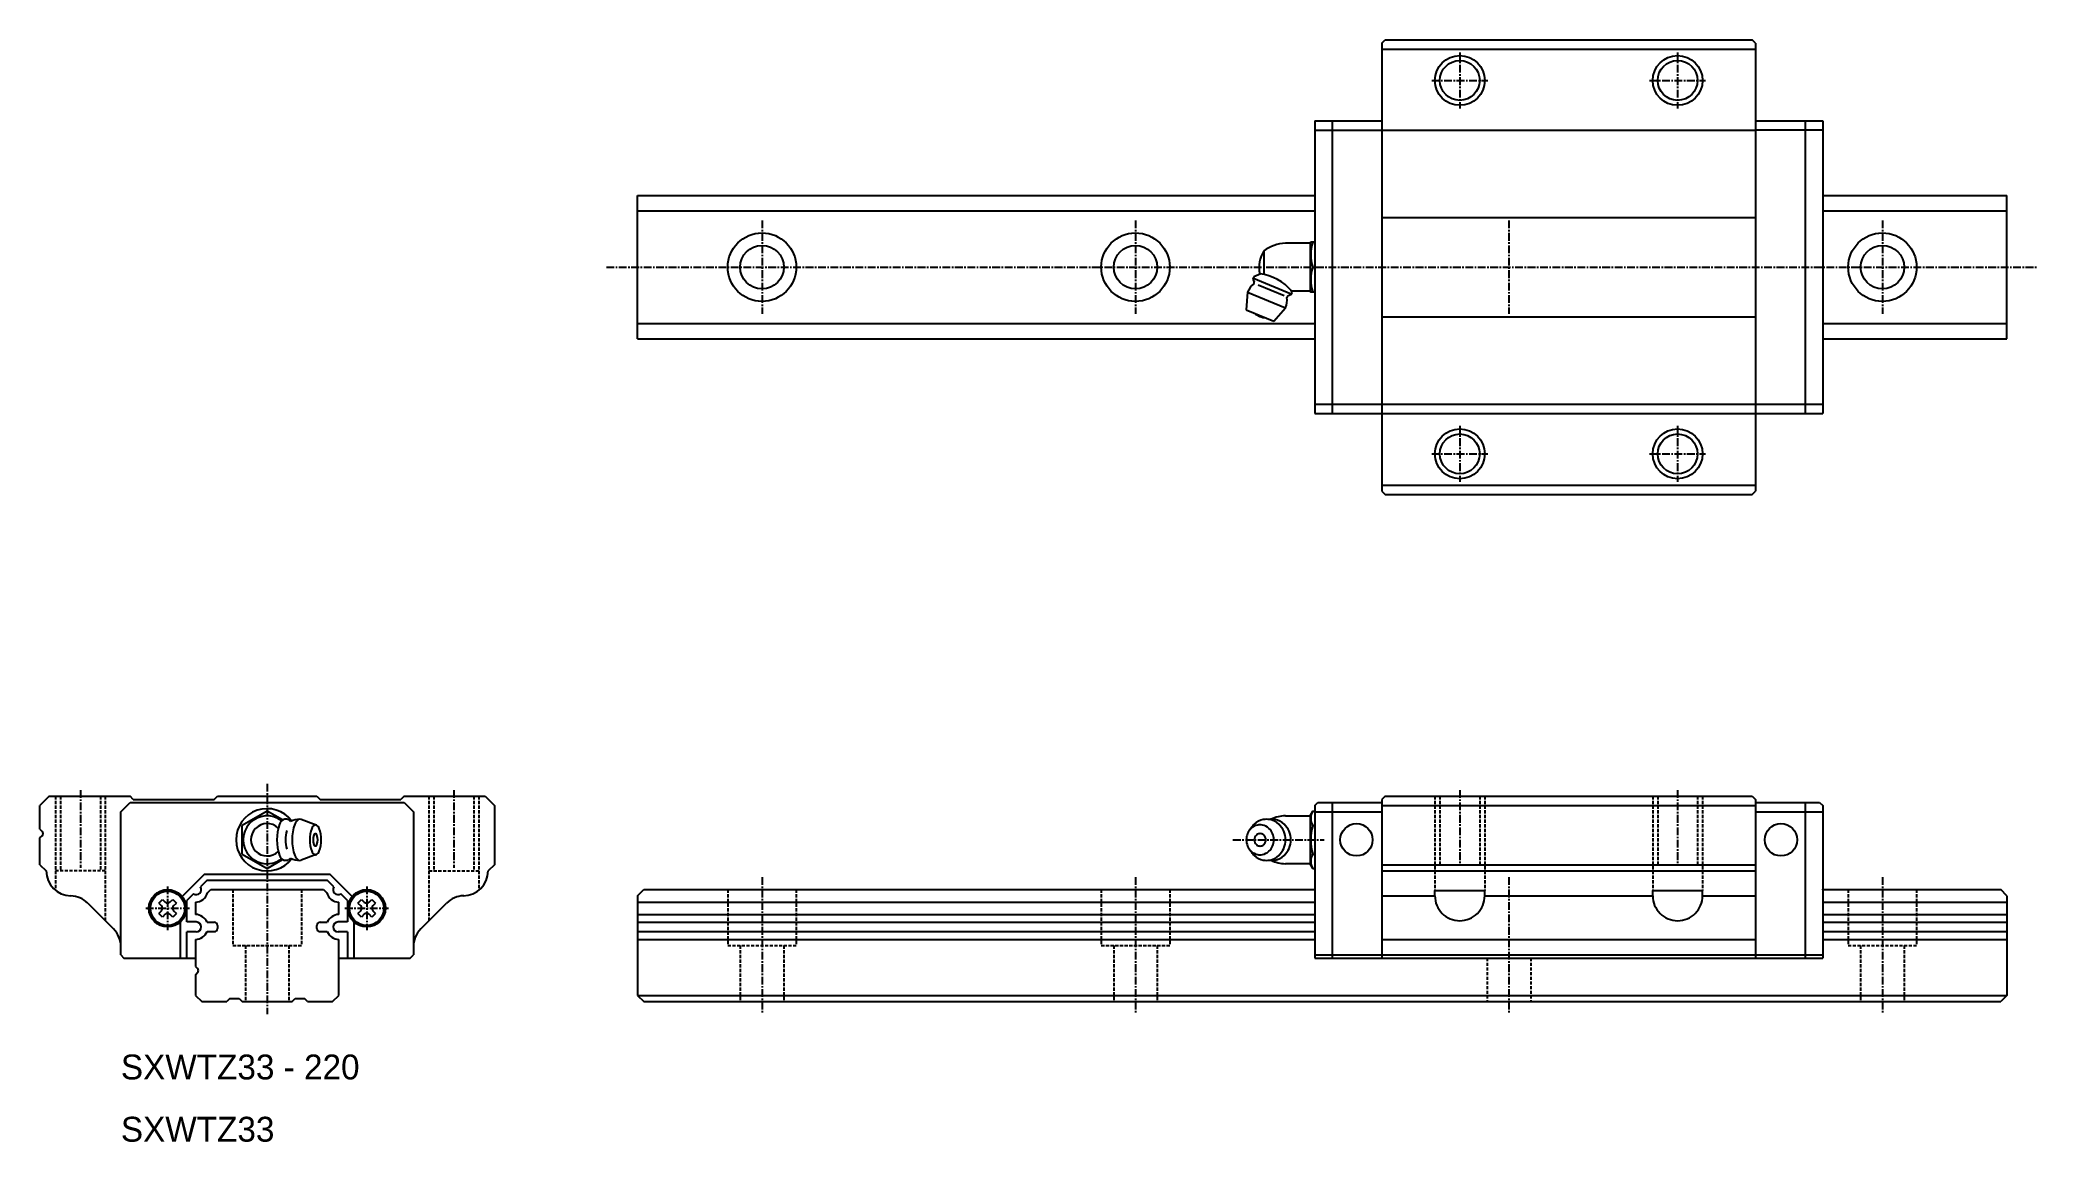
# Model space of a CAD drawing. Extents: x -3 to 318, y 10 to 187.
import ezdxf

# ---------------------------------------------------------------- set-up
doc = ezdxf.new("R2010")
doc.units = 0
doc.linetypes.add('CENTER', pattern=[2, 1.25, -0.25, 0.25, -0.25])
doc.linetypes.add('DASHED', pattern=[0.75, 0.5, -0.25])
doc.layers.get('0').update_dxf_attribs({"linetype": 'CONTINUOUS'})
doc.layers.add('CENTER', color=1, linetype='CENTER')

msp = doc.modelspace()

# ---------------------------------------------------------------- linework, layer by layer
at = {"color": 7, "linetype": 'CONTINUOUS'}
for p, q in [((212.599979, 186.499923), (213.099965, 186.999923)), ((212.599993, 186.499939), (212.599993, 114.499939)), ((213.099953, 187.000015), (272.099959, 187.000015)), ((272.599906, 186.499969), (272.099906, 186.999969)), ((272.59999, 186.499878), (272.59999, 114.500061)), ((212.599953, 185.500015), (272.599944, 185.500015)), ((201.799993, 174.000015), (212.599953, 174.000015)), ((201.799993, 174.000015), (201.799993, 127.000015)), ((204.599966, 174.000015), (204.599966, 127.000015)), ((272.599944, 174.000015), (283.399911, 174.000015)), ((280.599923, 174.000015), (280.599923, 127.000015)), ((283.399987, 174.000015), (283.399987, 127.000015)), ((201.799993, 172.500015), (212.599953, 172.500015)), ((212.599953, 172.500015), (272.599944, 172.500015)), ((283.399895, 172.500015), (272.599944, 172.500015)), ((93.00006, 162.000015), (201.799993, 162.000015)), ((93.00006, 139.000015), (93.00006, 162.000015)), ((283.399911, 162.000015), (313.00006, 162.000015)), ((313.00006, 139.000015), (313.00006, 162.000015)), ((93.00003, 159.567367), (201.799993, 159.567367)), ((212.599953, 158.500015), (272.599944, 158.500015)), ((283.399911, 159.567367), (313.00006, 159.567367)), ((201.075047, 154.350006), (197.075042, 154.350006)), ((201.075047, 154.350006), (201.075047, 146.650009)), ((201.161658, 154.499984), (201.075057, 154.349983)), ((201.799993, 154.5), (201.161652, 154.5)), ((193.631832, 153.100006), (193.631832, 149.319442)), ((191.861415, 148.572143), (192.072617, 148.062263)), ((192.014496, 148.941726), (191.861419, 148.572166)), ((191.937952, 148.756935), (198.035562, 146.231224)), ((193.13646, 149.406448), (192.014485, 148.941711)), ((192.722308, 147.67437), (196.868558, 145.956939)), ((201.508071, 150.500015), (201.799993, 150.500015)), ((191.001747, 146.496757), (190.799993, 143.657867)), ((191.001758, 146.496734), (197.099353, 143.971023)), ((197.959012, 146.046447), (197.449113, 145.835243)), ((197.928054, 146.860275), (198.112079, 146.415992)), ((198.112101, 146.416), (197.95903, 146.046447)), ((201.075047, 146.650009), (198.112082, 146.650009)), ((201.075051, 146.649986), (201.161652, 146.499992)), ((201.799993, 146.500015), (201.161652, 146.500015)), ((93.00003, 141.432663), (201.799993, 141.432663)), ((190.799998, 143.657852), (195.234622, 141.820968)), ((195.234606, 141.820953), (197.099345, 143.971016)), ((212.599953, 142.500015), (272.599944, 142.500015)), ((283.399911, 141.432663), (313.00006, 141.432663)), ((93.00006, 139.000015), (201.799993, 139.000015)), ((283.399911, 139.000015), (313.00006, 139.000015)), ((201.799993, 128.500015), (212.599953, 128.500015)), ((212.599953, 128.500015), (272.599944, 128.500015)), ((272.599944, 128.500015), (283.399895, 128.500015)), ((201.799993, 127.000015), (212.599953, 127.000015)), ((201.799993, 127.000015), (283.399987, 127.000015)), ((272.599944, 127.000015), (283.399895, 127.000015)), ((212.599946, 114.499988), (213.099949, 113.999988)), ((212.599953, 115.500015), (272.599944, 115.500015)), ((213.099968, 114.000015), (272.099944, 114.000015)), ((272.099914, 114.000004), (272.599921, 114.5)), ((-1.499973, 65.500015), (-2.999973, 64.000015)), ((-1.499969, 65.500015), (11.500015, 65.500015)), ((10.000051, 62.999977), (11.500069, 64.499984)), ((11.500015, 64.5), (55.5, 64.5)), ((12.00001, 65.00003), (11.500019, 65.500023)), ((12, 65), (25, 65)), ((24.999986, 65.000015), (25.499997, 65.50003)), ((25.499991, 65.500015), (41.499987, 65.500015)), ((41.499982, 65.50003), (42.000004, 65.000007)), ((41.999985, 65), (55, 65)), ((55.500002, 65.500023), (55, 65.000023)), ((55.5, 65.500015), (68.499939, 65.500015)), ((55.500021, 64.5), (57.000011, 63.000015)), ((68.499962, 65.500007), (69.999962, 64)), ((201.799993, 64.000052), (202.299983, 64.500056)), ((202.299978, 64.500061), (212.599968, 64.500061)), ((204.599981, 64.500061), (204.599981, 39.500061)), ((213.099934, 65.50001), (212.599966, 65.000042)), ((212.599993, 65.000069), (212.599993, 39.500015)), ((213.099937, 65.500015), (272.099959, 65.500015)), ((272.099959, 65.500018), (272.599921, 65.000045)), ((272.599959, 64.500061), (282.899926, 64.500061)), ((272.59999, 64.99998), (272.59999, 39.500015)), ((280.599938, 64.500061), (280.599938, 39.500061)), ((282.899926, 64.500055), (283.399987, 63.999988)), ((-3, 60.207092), (-3, 64)), ((10, 40), (10, 62.999954)), ((33.500017, 63.118835), (29.500001, 60.809425)), ((35.987492, 61.682708), (33.500008, 63.118858)), ((36.690685, 61.800003), (36.321133, 61.800003)), ((41.387807, 60.876976), (38.940495, 61.768425)), ((57, 62.999984), (57, 40.000015)), ((70, 64), (70, 54.5)), ((197.07521, 62.350021), (201.07507, 62.350021)), ((201.07507, 62.35002), (201.07507, 54.65001)), ((201.075071, 62.350017), (201.508085, 63.100019)), ((201.508078, 63.100021), (201.799993, 63.100021)), ((201.799993, 64.000053), (201.799993, 39.500015)), ((201.799993, 63.000061), (212.599968, 63.000061)), ((212.599968, 64.000061), (272.599959, 64.000061)), ((272.599959, 63.000061), (283.399926, 63.000061)), ((283.399987, 63.999984), (283.399987, 39.500015)), ((-3, 54.5), (-3, 58.792923)), ((-2.999985, 60.207107), (-2.646431, 59.853554)), ((-2.999973, 58.792907), (-2.646431, 59.146446)), ((29.500002, 58.5), (29.500002, 60.809417)), ((29.500002, 56.190597), (29.500002, 58.5)), ((191.232962, 59.924749), (191.597077, 60.459017)), ((201.508089, 60.800018), (201.799993, 60.800018)), ((29.500004, 56.190582), (33.500007, 53.88118)), ((33.50001, 53.88118), (35.987494, 55.317329)), ((36.690685, 55.200012), (36.321133, 55.200012)), ((41.387805, 56.123085), (38.938027, 55.230743)), ((191.597081, 56.541042), (191.232968, 57.07531)), ((191.597084, 56.541047), (191.612897, 56.518033)), ((201.07507, 54.650009), (197.07521, 54.650009)), ((201.508082, 53.900011), (201.075068, 54.650013)), ((201.508086, 56.200027), (201.799993, 56.200027)), ((-2.999973, 54.500007), (-1.999969, 53.500007)), ((23.450056, 53), (19.834418, 49.384346)), ((23.864293, 52.000015), (22.782207, 50.91793)), ((23.450012, 53), (43.549988, 53)), ((23.864258, 52), (43.135757, 52)), ((44.217847, 50.917915), (43.135761, 52.000007)), ((47.165657, 49.38433), (43.550009, 53)), ((69.999973, 54.500007), (68.999969, 53.500007)), ((201.508069, 53.900024), (201.799993, 53.900024)), ((212.599948, 54.500015), (272.599948, 54.500015)), ((212.599948, 53.500015), (272.599948, 53.500015)), ((4.671595, 48.328445), (8.82843, 44.171623)), ((16.078814, 48.337661), (16.662359, 48.921211)), ((16.078835, 48.337654), (16.527575, 47.888916)), ((16.66238, 48.921196), (17.111118, 48.472458)), ((17.888933, 48.472458), (18.337672, 48.921196)), ((18.337663, 48.921219), (18.921218, 48.337661)), ((18.472478, 47.888908), (18.921217, 48.337646)), ((20.600006, 45.300018), (20.600006, 48.735763)), ((21.682136, 49.817848), (20.600049, 48.735763)), ((22, 48.486984), (22, 46.513015)), ((23.932696, 49.999984), (24.432717, 50.499984)), ((24.432648, 50.5), (42.567352, 50.5)), ((42.56738, 50.499954), (43.067401, 49.999954)), ((45, 46.513015), (45, 48.486984)), ((46.400004, 48.735748), (45.317919, 49.81784)), ((46.399994, 48.735763), (46.399994, 45.300018)), ((48.078804, 48.337661), (48.662359, 48.921219)), ((48.078805, 48.337646), (48.527544, 47.888908)), ((48.66236, 48.921203), (49.111099, 48.472465)), ((49.888914, 48.472465), (50.337652, 48.921203)), ((50.337652, 48.921219), (50.921207, 48.337661)), ((50.472469, 47.888916), (50.921207, 48.337654)), ((58.171549, 44.171646), (62.328384, 48.328468)), ((93.00003, 49.500015), (93.00003, 33.50003)), ((93.00003, 48.48706), (201.799993, 48.48706)), ((93.000083, 49.500052), (94.000037, 50.50001)), ((94.000045, 50.500015), (201.799993, 50.500015)), ((212.599948, 49.500015), (221.099948, 49.500015)), ((221.099948, 50.377515), (229.099948, 50.377515)), ((221.099948, 49.500115), (221.099948, 50.377515)), ((229.099948, 49.500115), (229.099948, 50.377515)), ((229.099948, 49.500015), (256.099948, 49.500015)), ((256.099948, 49.500115), (256.099948, 50.377515)), ((256.099948, 50.377515), (264.099948, 50.377515)), ((264.099948, 49.500115), (264.099948, 50.377515)), ((264.099948, 49.500015), (272.599948, 49.500015)), ((283.399926, 48.48706), (312.999999, 48.48706)), ((283.399987, 50.500015), (311.999987, 50.500015)), ((312.999999, 49.499999), (311.999987, 50.500015)), ((312.999999, 49.499999), (312.999999, 33.500125)), ((16.662373, 46.078819), (16.078817, 46.662376)), ((16.527567, 47.111091), (16.078829, 46.662346)), ((17.111113, 46.527542), (16.662373, 46.078804)), ((18.33768, 46.078804), (17.888941, 46.527549)), ((18.921214, 46.662353), (18.337669, 46.078811)), ((18.921225, 46.662353), (18.472485, 47.111091)), ((19.600006, 39.5), (19.600006, 45.357589)), ((22.100021, 45.300064), (20.600021, 45.300064)), ((23.844168, 45.250053), (25.000036, 45.250053)), ((42.000036, 45.250038), (43.155905, 45.250038)), ((46.400006, 45.300064), (44.900006, 45.300064)), ((47.399994, 45.357589), (47.399994, 39.5)), ((48.527548, 47.111099), (48.078808, 46.662361)), ((48.662363, 46.078819), (48.078808, 46.662376)), ((49.111102, 46.527549), (48.662363, 46.078804)), ((50.337648, 46.078804), (49.88891, 46.527542)), ((50.921204, 46.662376), (50.337648, 46.078819)), ((50.921204, 46.662361), (50.472466, 47.111099)), ((93.00003, 46.513092), (201.799993, 46.513092)), ((93.00003, 45.250107), (201.799993, 45.250107)), ((283.399926, 46.513092), (312.999999, 46.513092)), ((283.399926, 45.250107), (312.999999, 45.250107)), ((20.600006, 39.5), (20.600006, 43.700027)), ((22.100025, 43.70005), (20.600025, 43.700058)), ((22, 42.486999), (22, 38.168136)), ((23.844152, 43.750053), (25.000036, 43.750053)), ((25.5, 44.75), (25.5, 44.25)), ((41.5, 44.25), (41.5, 44.75)), ((42.000036, 43.750038), (43.155935, 43.750038)), ((46.400002, 43.700042), (44.900002, 43.700035)), ((45, 33.500015), (45, 42.486999)), ((46.399994, 43.700027), (46.399994, 39.5)), ((93.00003, 43.750107), (201.799993, 43.750107)), ((93.00003, 42.485855), (201.799993, 42.485855)), ((212.599968, 42.500152), (272.599959, 42.500152)), ((283.399926, 43.750107), (312.999999, 43.750107)), ((283.399926, 42.485855), (312.999999, 42.485855)), ((10.000057, 39.999992), (10.500042, 39.500015)), ((10.500046, 39.500015), (22, 39.500015)), ((45, 39.500015), (56.500031, 39.500015)), ((56.500036, 39.500023), (57, 39.999992)), ((201.799993, 40.000061), (212.599968, 40.000061)), ((201.799993, 39.500015), (283.399987, 39.500015)), ((212.599968, 40.000076), (272.599959, 40.000076)), ((272.599959, 40.000061), (283.399926, 40.000061)), ((22, 36.831909), (22, 33.500015)), ((22.000074, 36.831939), (22.334087, 37.165954)), ((22.000085, 38.168068), (22.334098, 37.83406)), ((22.000039, 33.500007), (23.000019, 32.50003)), ((23.00002, 32.500015), (27.000061, 32.500015)), ((27.500046, 33.000015), (27.000045, 32.500007)), ((27.5, 33.000015), (29.000015, 33.000015)), ((29.000042, 33.000007), (29.500042, 32.500007)), ((29.5, 32.500015), (29.500015, 32.500015)), ((29.500032, 32.500015), (37.500075, 32.500015)), ((37.500055, 32.5), (38.000055, 33)), ((38, 33.000015), (39.5, 33.000015)), ((40.000051, 32.500023), (39.50004, 33.00003)), ((40.000047, 32.500015), (44.000045, 32.500015)), ((44.000046, 32.50003), (45.000036, 33.500015)), ((93.00006, 33.500095), (94.00006, 32.500095)), ((93.000109, 33.500046), (312.999999, 33.500046)), ((94.000045, 32.500015), (311.999889, 32.500015)), ((312.999999, 33.500125), (311.999889, 32.500015))]:
    msp.add_line(p, q, dxfattribs=at)
at = {"color": 3, "linetype": 'DASHED'}
for p, q in [((-0.5, 65.500015), (-0.5, 50.377515)), ((0.3, 65.500015), (0.3, 53.500015)), ((6.7, 65.500015), (6.7, 53.500015)), ((7.5, 65.500015), (7.5, 45.500115)), ((59.5, 65.500015), (59.5, 45.500115)), ((60.3, 65.500015), (60.3, 53.500015)), ((66.7, 65.500015), (66.7, 53.500015)), ((67.5, 65.500015), (67.5, 50.377515)), ((221.09999, 65.500015), (221.09999, 50.377515)), ((221.89999, 65.500015), (221.89999, 54.500015)), ((228.29999, 65.500015), (228.29999, 54.500015)), ((229.09999, 65.500015), (229.09999, 50.377515)), ((256.09999, 65.500015), (256.09999, 50.377515)), ((256.89999, 65.500015), (256.89999, 54.500015)), ((263.29999, 65.500015), (263.29999, 54.500015)), ((264.09999, 65.500015), (264.09999, 50.377515)), ((7.5, 53.500015), (-0.5, 53.500015)), ((59.5, 53.500015), (67.5, 53.500015)), ((28.000053, 50.500016), (28.000053, 41.500016)), ((39.000053, 50.500016), (39.000053, 41.500016)), ((107.499999, 50.500015), (107.499999, 41.500015)), ((118.499999, 50.500015), (118.499999, 41.500015)), ((167.499999, 50.500015), (167.499999, 41.500015)), ((178.499999, 50.500015), (178.499999, 41.500015)), ((287.499999, 50.500015), (287.499999, 41.500015)), ((298.499999, 50.500015), (298.499999, 41.500015)), ((28.000053, 41.500016), (39.000053, 41.500016)), ((30.000053, 41.500016), (30.000053, 32.500015)), ((37.000053, 41.500016), (37.000053, 32.500015)), ((107.499999, 41.500015), (118.499999, 41.500015)), ((109.499999, 41.500015), (109.499999, 32.500015)), ((116.499999, 41.500015), (116.499999, 32.500015)), ((167.499999, 41.500015), (178.499999, 41.500015)), ((169.499999, 41.500015), (169.499999, 32.500015)), ((176.499999, 41.500015), (176.499999, 32.500015)), ((229.499999, 39.500015), (229.499999, 32.500015)), ((236.499999, 39.500015), (236.499999, 32.500015)), ((287.499999, 41.500015), (298.499999, 41.500015)), ((289.499999, 41.500015), (289.499999, 32.500015)), ((296.499999, 41.500015), (296.499999, 32.500015))]:
    msp.add_line(p, q, dxfattribs=at)
at = {"color": 7, "linetype": 'CONTINUOUS'}
for points in [[(221.099948, 49.500115, 0.098174), (221.404448, 47.969415, 0.098492), (222.271548, 46.671715, 0.098492), (223.569248, 45.804615, 0.098491), (225.099948, 45.500115, 0.098491), (226.630648, 45.804615, 0.098492), (227.928348, 46.671715, 0.098492), (228.795448, 47.969415, 0.098174), (229.099948, 49.500115)], [(256.099948, 49.500115, 0.098174), (256.403948, 47.969415, 0.098492), (257.271948, 46.671715, 0.098492), (258.568948, 45.804615, 0.098491), (260.099948, 45.500115, 0.098491), (261.630948, 45.804615, 0.098492), (262.927948, 46.671715, 0.098492), (263.795948, 47.969415, 0.098174), (264.099948, 49.500115)]]:
    msp.add_lwpolyline(points, format="xyb", dxfattribs=at)
at = {"color": 3, "linetype": 'CONTINUOUS'}
for centre in [(225.09999, 180.500015), (260.09999, 180.500015), (225.09999, 120.500015), (260.09999, 120.500015)]:
    msp.add_circle(centre, 4, dxfattribs=at)
at = {"color": 7, "linetype": 'CONTINUOUS'}
for centre, radius in [((225.09999, 180.500015), 3.2), ((260.09999, 180.500015), 3.2), ((113.00003, 150.500015), 5.5), ((173.00003, 150.500015), 5.5), ((293.00003, 150.500015), 5.5), ((113.00003, 150.500015), 3.5), ((173.00003, 150.500015), 3.5), ((293.00003, 150.500015), 3.5), ((225.09999, 120.500015), 3.2), ((260.09999, 120.500015), 3.2), ((208.499969, 58.500061), 2.599999), ((276.69995, 58.500061), 2.599999), ((17.5, 47.5), 2.999999), ((17.5, 47.5), 2.75), ((49.5, 47.5), 2.999999), ((49.5, 47.5), 2.75)]:
    msp.add_circle(centre, radius, dxfattribs=at)
for centre, radius, start, end in [((197.303165, 148.354355), 5.999997, 92.178871, 127.726128), ((207.108161, 152.5), 5.946512, 160.346466, 199.653458), ((197.547185, 150.5), 4.699998, 146.413773, 193.178802), ((194.050537, 145.233902), 3.300001, 128.16394, 157.499847), ((191.887833, 147.985748), 0.200001, 308.164124, 22.500431), ((192.00074, 141.487503), 7.999998, 40.189182, 83.034012), ((207.108161, 148.500015), 5.946512, 160.346466, 199.653458), ((194.050537, 145.233902), 3.299999, 337.5, 6.835998), ((197.525655, 145.650497), 0.2, 112.499573, 186.835464), ((194.180553, 145.547775), 3.2, 229.290024, 265.709991), ((33.500016, 58.500015), 4.999999, 37.387047, 322.612549), ((33.5, 58.500015), 3.849998, 52.507736, 307.492126), ((33.5, 58.500015), 2.599998, 46.621258, 313.378754), ((42.365993, 58.499992), 7.307859, 159.761932, 200.237946), ((36.823641, 60.553291), 1.397423, 121.100311, 160.143906), ((36.321136, 61.295204), 0.504785, 90.903221, 115.752029), ((36.690686, 61.295204), 0.504785, 64.247971, 90.902901), ((36.188181, 60.553291), 1.397423, 39.427475, 58.899673), ((38.766112, 58.5), 3.300003, 89.999985, 117.054504), ((44.81097, 58.499992), 7.307859, 159.761932, 200.237946), ((39.268619, 60.553291), 1.397423, 121.100296, 160.143906), ((38.766114, 61.295204), 0.504782, 68.687515, 115.751984), ((194.480214, 58.500015), 3.478466, 133.386063, 145.806763), ((194.086265, 58.852321), 2.952154, 101.036324, 132.526321), ((194.050547, 58.97962), 2.820394, 89.999977, 100.819191), ((194.050547, 58.97962), 2.820394, 79.180748, 89.999977), ((194.910216, 58.97962), 2.820393, 89.999977, 98.765778), ((194.01483, 58.852321), 2.952155, 47.473614, 78.963623), ((197.303208, 56.354356), 6, 92.177719, 114.893784), ((194.910216, 58.97962), 2.820393, 79.180748, 89.999977), ((194.874498, 58.85232), 2.952155, 47.473614, 78.963615), ((193.620881, 58.500015), 3.478466, 313.386078, 46.613884), ((194.480549, 58.500015), 3.478465, 313.386078, 46.61388), ((203.243675, 61.950027), 2.082014, 146.471832, 213.52861), ((-3.000031, 59.5), 0.500011, 315, 45), ((41.736937, 58.5), 5.306937, 163.626373, 196.372696), ((45.647522, 58.5), 5.306932, 159.730652, 200.269333), ((41.625271, 59.992492), 1.016733, 121.051376, 160.104004), ((43.093838, 58.5), 2.21575, 159.773819, 200.226166), ((41.412985, 59.122337), 0.423399, 121.118462, 160.158768), ((41.260589, 60.531776), 0.368218, 64.286964, 115.712906), ((41.260589, 59.347206), 0.152796, 64.233658, 115.766342), ((41.108191, 59.122337), 0.423397, 19.841225, 58.881424), ((40.895906, 59.992492), 1.016734, 19.895979, 58.948532), ((39.427338, 58.5), 2.21575, 339.773804, 20.226175), ((36.873653, 58.5), 5.306932, 339.730652, 20.269337), ((193.329788, 58.500015), 2.529794, 133.386063, 226.613876), ((193.043279, 58.756239), 2.147021, 101.036324, 132.526337), ((193.147504, 58.500015), 1.054076, 133.386078, 226.613892), ((193.028127, 58.606773), 0.89459, 101.036369, 132.526337), ((193.017303, 58.848819), 2.051195, 79.180748, 100.819199), ((193.017303, 58.645349), 0.854661, 79.180725, 100.819214), ((193.006479, 58.606773), 0.89459, 47.473614, 78.96357), ((192.991327, 58.756239), 2.147021, 47.473598, 78.963623), ((192.887102, 58.500015), 1.054076, 313.386047, 46.613884), ((192.704818, 58.500015), 2.529793, 313.386078, 46.613884), ((208.970033, 58.500029), 7.808372, 162.869141, 197.130844), ((36.823639, 56.446708), 1.397425, 199.856079, 238.899643), ((36.321133, 55.704796), 0.504785, 244.24794, 270.393188), ((36.690688, 55.704796), 0.504788, 270.392853, 295.752045), ((36.188183, 56.446708), 1.397424, 301.100342, 320.570099), ((38.766112, 58.5), 3.300001, 242.945496, 269.999969), ((39.268616, 56.446708), 1.397425, 199.856079, 238.899628), ((38.76611, 55.704796), 0.504785, 244.247864, 289.935699), ((41.625269, 57.007507), 1.016734, 199.895981, 238.948532), ((41.412984, 57.877662), 0.423398, 199.841202, 238.881424), ((41.260586, 56.468223), 0.368218, 244.286957, 295.712891), ((41.260587, 57.652794), 0.152796, 244.233658, 295.766327), ((41.108191, 57.877662), 0.423399, 301.118469, 340.158783), ((40.895904, 57.007507), 1.016733, 301.051392, 340.104004), ((193.043279, 58.243791), 2.147021, 227.473587, 258.963623), ((194.480214, 58.500015), 3.478466, 214.652939, 226.613892), ((194.086265, 58.147709), 2.952155, 227.473618, 258.963623), ((193.028127, 58.393257), 0.89459, 227.473618, 258.963562), ((193.017303, 58.151211), 2.051194, 259.180756, 280.819214), ((193.017303, 58.354681), 0.854662, 259.180725, 280.819214), ((193.006479, 58.393257), 0.89459, 281.036377, 312.526306), ((192.991327, 58.243791), 2.147021, 281.036316, 312.526337), ((194.050547, 58.02041), 2.820393, 259.180756, 280.819183), ((194.910216, 58.02041), 2.820392, 261.237854, 280.819183), ((194.01483, 58.147709), 2.952154, 281.036316, 312.526337), ((197.303209, 60.645675), 6, 245.106216, 267.822266), ((194.874498, 58.14771), 2.952155, 281.036316, 312.526337), ((203.243675, 55.050004), 2.082014, 146.471329, 213.527618), ((2, 53.5), 4, 180, 269.438324), ((65, 53.5), 4, 270.000031, 0), ((1.84317, 45.5), 4, 45.000057, 88.315598), ((17.5, 48.861374), 0.55, 225, 315), ((22.100006, 50.5), 0.799997, 238.506805, 31.493561), ((21.928787, 50.568756), 2.082997, 271.959198, 344.154327), ((45.071228, 50.568756), 2.082997, 195.845657, 268.040405), ((44.899994, 50.5), 0.800002, 148.506439, 301.493134), ((49.5, 48.861374), 0.55, 225, 315), ((65.15683, 45.5), 3.999998, 91.123093, 134.999924), ((16.138641, 47.5), 0.55, 315, 45), ((17.5, 46.138641), 0.55, 45, 135), ((18.861374, 47.5), 0.55, 135, 225), ((21.928802, 44.431228), 2.082999, 23.145874, 88.041206), ((22.100006, 44.5), 0.800003, 269.999939, 89.999725), ((25, 44.75), 0.5, 0, 90), ((42, 44.75), 0.5, 90, 180), ((45.071213, 44.431228), 2.082997, 91.95916, 156.854126), ((44.899994, 44.5), 0.800003, 90.000275, 270.000061), ((48.138641, 47.5), 0.55, 315.000061, 44.999931), ((49.5, 46.138641), 0.55, 45, 135), ((50.861374, 47.5), 0.55, 135, 225), ((6, 41.343185), 4, 0.000109, 45.000095), ((21.928787, 44.568771), 2.082997, 271.959198, 336.854095), ((25, 44.25), 0.5, 270, 0), ((42, 44.25), 0.5, 180, 270), ((45.071228, 44.568771), 2.082997, 203.145889, 268.040405), ((61, 41.343185), 4.000001, 134.999802, 179.999893), ((22, 37.500015), 0.472391, 315.000092, 0), ((22, 37.500015), 0.472392, 0, 44.99992)]:
    msp.add_arc(centre, radius, start, end, dxfattribs=at)
for p in [(201.799993, 150.500015), (283.399987, 150.500015), (33.5, 65.500015), (201.799993, 50.500015), (283.399987, 50.500015), (33.5, 32.500015)]:
    msp.add_point(p, dxfattribs=at)
at = {"layer": 'CENTER', "color": 1, "linetype": 'CENTER'}
for p, q in [((225.09999, 185.000015), (225.09999, 176.000015)), ((260.09999, 185.000015), (260.09999, 176.000015)), ((220.59999, 180.500015), (229.59999, 180.500015)), ((255.59999, 180.500015), (264.59999, 180.500015)), ((113.00003, 158.000015), (113.00003, 143.000015)), ((173.00003, 158.000015), (173.00003, 143.000015)), ((233.00003, 158.000015), (233.00003, 143.000015)), ((293.00003, 158.000015), (293.00003, 143.000015)), ((88.00006, 150.500015), (318.00006, 150.500015)), ((225.09999, 125.000015), (225.09999, 116.000015)), ((260.09999, 125.000015), (260.09999, 116.000015)), ((220.59999, 120.500015), (229.59999, 120.500015)), ((255.59999, 120.500015), (264.59999, 120.500015)), ((33.5, 67.500015), (33.5, 30.500015)), ((3.5, 66.5), (3.5, 54)), ((63.5, 66.5), (63.5, 54)), ((225.09999, 66.500061), (225.09999, 54.500061)), ((260.09999, 66.500061), (260.09999, 54.500061)), ((188.651591, 58.500015), (203.297803, 58.500015)), ((112.999999, 52.500015), (112.999999, 30.50003)), ((172.999999, 52.500015), (172.999999, 30.50003)), ((232.999999, 52.500015), (232.999999, 30.50003)), ((292.999999, 52.500015), (292.999999, 30.50003)), ((17.5, 51), (17.5, 44)), ((49.5, 51), (49.5, 44)), ((14, 47.5), (21, 47.5)), ((46, 47.5), (53, 47.5))]:
    msp.add_line(p, q, dxfattribs=at)

# ---------------------------------------------------------------- texts
at = {"color": 7, "linetype": 'CONTINUOUS'}
for s, p in [('SXWTZ33 - 220', (10, 20)), ('SXWTZ33', (10, 10))]:
    msp.add_text(s, height=4, dxfattribs=at).set_placement(p)

doc.saveas('drawing.dxf')
